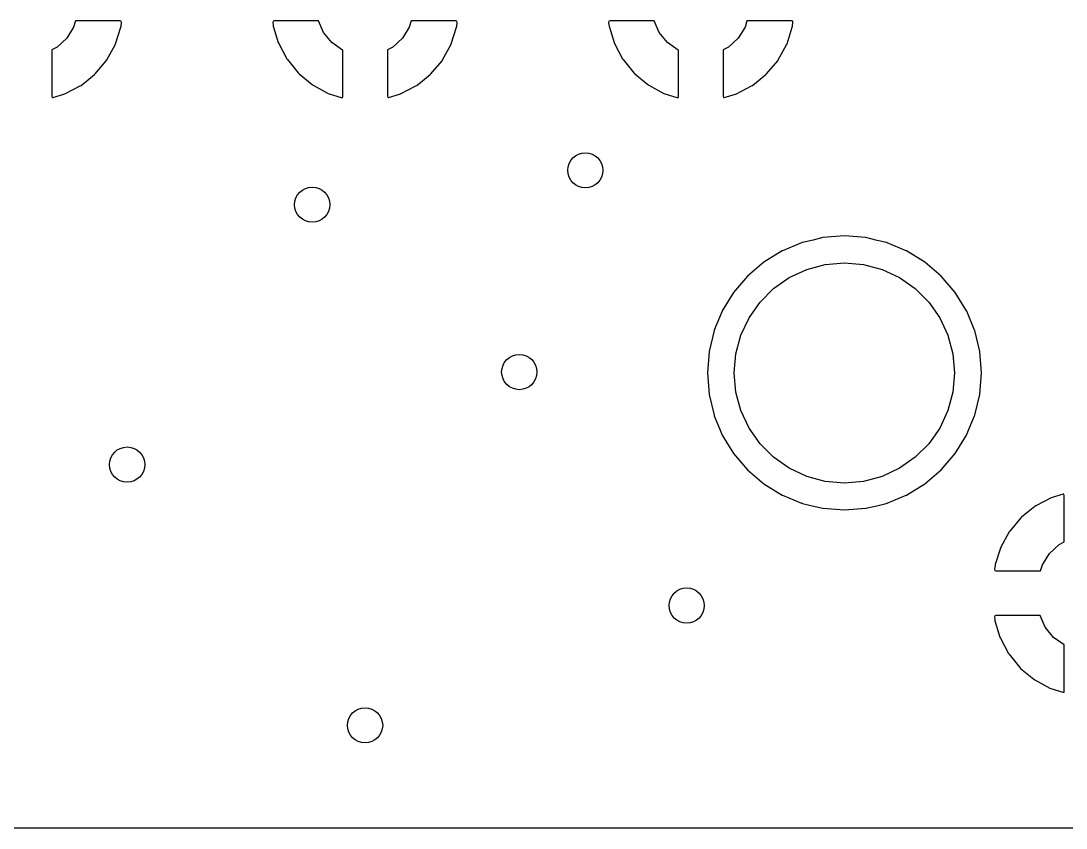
# Model space of a CAD drawing. Extents: x 3.82 to 6.18, y -5.18 to -3.22.
# Drawn here: x 4.8462 to 5.3132, y -5.1782 to -4.8175 of the extents above; entities that cross this region are included whole.
import ezdxf

# ---------------------------------------------------------------- set-up
doc = ezdxf.new("R2010")
doc.units = 0
doc.header["$MEASUREMENT"] = 0
doc.layers.add('BLACK', color=7, linetype='CONTINUOUS')

msp = doc.modelspace()

# ---------------------------------------------------------------- linework, layer by layer
at = {"layer": 'BLACK', "linetype": 'CONTINUOUS'}
for p, q in [((4.87058, -4.81748), (4.86978, -4.82022)), ((4.89056, -4.81748), (4.87058, -4.81748)), ((4.89106, -4.81762), (4.89056, -4.81748)), ((4.89097, -4.81988), (4.89116, -4.81819)), ((4.89115, -4.81813), (4.89106, -4.81762)), ((4.89116, -4.81819), (4.89115, -4.81813)), ((4.95888, -4.81765), (4.9588, -4.81813)), ((4.9588, -4.81813), (4.95892, -4.81931)), ((4.95945, -4.81748), (4.95888, -4.81765)), ((4.95892, -4.81931), (4.95901, -4.81978)), ((4.97925, -4.81748), (4.95945, -4.81748)), ((4.98148, -4.82263), (4.97925, -4.81748)), ((5.02058, -4.81748), (5.01978, -4.82022)), ((5.04056, -4.81748), (5.02058, -4.81748)), ((5.04106, -4.81762), (5.04056, -4.81748)), ((5.04097, -4.81988), (5.04116, -4.81819)), ((5.04115, -4.81813), (5.04106, -4.81762)), ((5.04116, -4.81819), (5.04115, -4.81813)), ((5.10888, -4.81765), (5.1088, -4.81813)), ((5.1088, -4.81813), (5.10892, -4.81931)), ((5.10945, -4.81748), (5.10888, -4.81765)), ((5.10892, -4.81931), (5.10901, -4.81978)), ((5.12925, -4.81748), (5.10945, -4.81748)), ((5.13148, -4.82263), (5.12925, -4.81748)), ((5.17058, -4.81748), (5.16978, -4.82022)), ((5.19056, -4.81748), (5.17058, -4.81748)), ((5.19106, -4.81762), (5.19056, -4.81748)), ((5.19097, -4.81988), (5.19116, -4.81819)), ((5.19116, -4.81819), (5.19106, -4.81762)), ((4.86978, -4.82022), (4.86668, -4.82522)), ((4.88854, -4.82767), (4.89087, -4.82035)), ((4.89087, -4.82035), (4.89097, -4.81988)), ((4.95901, -4.81978), (4.96123, -4.82713)), ((4.98518, -4.8272), (4.98148, -4.82263)), ((5.01978, -4.82022), (5.01668, -4.82522)), ((5.03854, -4.82767), (5.04087, -4.82035)), ((5.04087, -4.82035), (5.04097, -4.81988)), ((5.10901, -4.81978), (5.11123, -4.82713)), ((5.13518, -4.8272), (5.13148, -4.82263)), ((5.16978, -4.82022), (5.16668, -4.82522)), ((5.18854, -4.82767), (5.19087, -4.82035)), ((5.19087, -4.82035), (5.19097, -4.81988)), ((4.86668, -4.82522), (4.86236, -4.8292)), ((4.88465, -4.83485), (4.88835, -4.82812)), ((4.88835, -4.82812), (4.88854, -4.82767)), ((4.96123, -4.82713), (4.96142, -4.82758)), ((4.96142, -4.82758), (4.96502, -4.83437)), ((4.98997, -4.83061), (4.98518, -4.8272)), ((5.01668, -4.82522), (5.01236, -4.8292)), ((5.03465, -4.83485), (5.03835, -4.82812)), ((5.03835, -4.82812), (5.03854, -4.82767)), ((5.11123, -4.82713), (5.11142, -4.82758)), ((5.11142, -4.82758), (5.11502, -4.83437)), ((5.13997, -4.83061), (5.13518, -4.8272)), ((5.16668, -4.82522), (5.16236, -4.8292)), ((5.18465, -4.83485), (5.18835, -4.82812)), ((5.18835, -4.82812), (5.18854, -4.82767)), ((4.86236, -4.8292), (4.86, -4.8304)), ((4.86, -4.8304), (4.86, -4.85118)), ((4.99, -4.83062), (4.98997, -4.83061)), ((4.99, -4.85146), (4.99, -4.83062)), ((5.01236, -4.8292), (5.01, -4.8304)), ((5.01, -4.8304), (5.01, -4.85118)), ((5.14, -4.83062), (5.13997, -4.83061)), ((5.14, -4.85146), (5.14, -4.83062)), ((5.16236, -4.8292), (5.16, -4.8304)), ((5.16, -4.8304), (5.16, -4.85118)), ((4.87944, -4.84114), (4.88438, -4.83525)), ((4.88438, -4.83525), (4.88465, -4.83485)), ((4.96502, -4.83437), (4.96529, -4.83477)), ((4.96529, -4.83477), (4.97015, -4.84072)), ((5.02944, -4.84114), (5.03438, -4.83525)), ((5.03438, -4.83525), (5.03465, -4.83485)), ((5.11502, -4.83437), (5.11529, -4.83477)), ((5.11529, -4.83477), (5.12015, -4.84072)), ((5.17944, -4.84114), (5.18438, -4.83525)), ((5.18438, -4.83525), (5.18465, -4.83485)), ((4.87311, -4.84629), (4.8791, -4.84147)), ((4.8791, -4.84147), (4.87944, -4.84114)), ((4.97015, -4.84072), (4.97049, -4.84106)), ((4.97049, -4.84106), (4.97641, -4.84596)), ((5.02311, -4.84629), (5.0291, -4.84147)), ((5.0291, -4.84147), (5.02944, -4.84114)), ((5.12015, -4.84072), (5.12049, -4.84106)), ((5.12049, -4.84106), (5.12641, -4.84596)), ((5.17311, -4.84629), (5.1791, -4.84147)), ((5.1791, -4.84147), (5.17944, -4.84114)), ((4.86589, -4.85011), (4.8727, -4.84655)), ((4.8727, -4.84655), (4.87311, -4.84629)), ((4.97641, -4.84596), (4.97681, -4.84623)), ((4.97681, -4.84623), (4.98357, -4.84989)), ((5.01589, -4.85011), (5.0227, -4.84655)), ((5.0227, -4.84655), (5.02311, -4.84629)), ((5.12641, -4.84596), (5.12681, -4.84623)), ((5.12681, -4.84623), (5.13357, -4.84989)), ((5.16589, -4.85011), (5.1727, -4.84655)), ((5.1727, -4.84655), (5.17311, -4.84629)), ((4.86, -4.85118), (4.86016, -4.85172)), ((4.86016, -4.85172), (4.86046, -4.85176)), ((4.86046, -4.85176), (4.86545, -4.85029)), ((4.86545, -4.85029), (4.86589, -4.85011)), ((4.98357, -4.84989), (4.98401, -4.85007)), ((4.98401, -4.85007), (4.98932, -4.85172)), ((4.98932, -4.85172), (4.98987, -4.85172)), ((4.98987, -4.85172), (4.99, -4.85146)), ((5.01, -4.85118), (5.01016, -4.85172)), ((5.01016, -4.85172), (5.01046, -4.85176)), ((5.01046, -4.85176), (5.01545, -4.85029)), ((5.01545, -4.85029), (5.01589, -4.85011)), ((5.13357, -4.84989), (5.13401, -4.85007)), ((5.13401, -4.85007), (5.13932, -4.85172)), ((5.13932, -4.85172), (5.13987, -4.85172)), ((5.13987, -4.85172), (5.14, -4.85146)), ((5.16, -4.85118), (5.16016, -4.85172)), ((5.16016, -4.85172), (5.16046, -4.85176)), ((5.16046, -4.85176), (5.16545, -4.85029)), ((5.16545, -4.85029), (5.16589, -4.85011)), ((5.19507, -4.91664), (5.18655, -4.92017)), ((5.19525, -4.91657), (5.19507, -4.91664)), ((5.19507, -4.91664), (5.19507, -4.91664)), ((5.19544, -4.91652), (5.19525, -4.91657)), ((5.20016, -4.91539), (5.19544, -4.91652)), ((5.19544, -4.91652), (5.19544, -4.91652)), ((5.20459, -4.91432), (5.20016, -4.91539)), ((5.21417, -4.91357), (5.20459, -4.91432)), ((5.22375, -4.91432), (5.21417, -4.91357)), ((5.22819, -4.91539), (5.22375, -4.91432)), ((5.23291, -4.91652), (5.22819, -4.91539)), ((5.23309, -4.91657), (5.23291, -4.91652)), ((5.23291, -4.91652), (5.23291, -4.91652)), ((5.23327, -4.91664), (5.23309, -4.91657)), ((5.24179, -4.92017), (5.23327, -4.91664)), ((5.23327, -4.91664), (5.23327, -4.91664)), ((5.18637, -4.92024), (5.17818, -4.92527)), ((5.18655, -4.92017), (5.18637, -4.92024)), ((5.18655, -4.92017), (5.18655, -4.92017)), ((5.24197, -4.92024), (5.24179, -4.92017)), ((5.24179, -4.92017), (5.24179, -4.92017)), ((5.25016, -4.92527), (5.24197, -4.92024)), ((5.17818, -4.92527), (5.17088, -4.93151)), ((5.19734, -4.92856), (5.20563, -4.92634)), ((5.20563, -4.92634), (5.21417, -4.92559)), ((5.21417, -4.92559), (5.22272, -4.92634)), ((5.22272, -4.92634), (5.231, -4.92856)), ((5.25747, -4.93151), (5.25016, -4.92527)), ((5.17088, -4.93151), (5.16464, -4.93881)), ((5.18957, -4.93218), (5.19734, -4.92856)), ((5.231, -4.92856), (5.23878, -4.93218)), ((5.26371, -4.93881), (5.25747, -4.93151)), ((5.18254, -4.9371), (5.18957, -4.93218)), ((5.23878, -4.93218), (5.24581, -4.9371)), ((5.16464, -4.93881), (5.15962, -4.947)), ((5.17647, -4.94317), (5.18254, -4.9371)), ((5.24581, -4.9371), (5.25187, -4.94317)), ((5.26873, -4.947), (5.26371, -4.93881)), ((5.17155, -4.9502), (5.17647, -4.94317)), ((5.25187, -4.94317), (5.25679, -4.9502)), ((5.15954, -4.94718), (5.15601, -4.9557)), ((5.15962, -4.947), (5.15954, -4.94718)), ((5.15954, -4.94718), (5.15954, -4.94718)), ((5.16793, -4.95797), (5.17155, -4.9502)), ((5.25679, -4.9502), (5.26042, -4.95797)), ((5.26881, -4.94718), (5.26873, -4.947)), ((5.27233, -4.9557), (5.26881, -4.94718)), ((5.26881, -4.94718), (5.26881, -4.94718)), ((5.15594, -4.95588), (5.1537, -4.96522)), ((5.15601, -4.9557), (5.15594, -4.95588)), ((5.15601, -4.9557), (5.15601, -4.9557)), ((5.16571, -4.96626), (5.16793, -4.95797)), ((5.26042, -4.95797), (5.26264, -4.96626)), ((5.27241, -4.95588), (5.27233, -4.9557)), ((5.27233, -4.9557), (5.27233, -4.9557)), ((5.27465, -4.96522), (5.27241, -4.95588)), ((5.1537, -4.96522), (5.15294, -4.9748)), ((5.16496, -4.9748), (5.16571, -4.96626)), ((5.26264, -4.96626), (5.26339, -4.9748)), ((5.27541, -4.9748), (5.27465, -4.96522)), ((5.15294, -4.9748), (5.1537, -4.98438)), ((5.16571, -4.98335), (5.16496, -4.9748)), ((5.26339, -4.9748), (5.26264, -4.98335)), ((5.27465, -4.98438), (5.27541, -4.9748)), ((5.1537, -4.98438), (5.15594, -4.99372)), ((5.16793, -4.99163), (5.16571, -4.98335)), ((5.26264, -4.98335), (5.26042, -4.99163)), ((5.27241, -4.99372), (5.27465, -4.98438)), ((5.17155, -4.99941), (5.16793, -4.99163)), ((5.26042, -4.99163), (5.25679, -4.99941)), ((5.15594, -4.99372), (5.15601, -4.9939)), ((5.15601, -4.9939), (5.15601, -4.9939)), ((5.15601, -4.9939), (5.15839, -4.99964)), ((5.26996, -4.99964), (5.27233, -4.9939)), ((5.27233, -4.9939), (5.27241, -4.99372)), ((5.27233, -4.9939), (5.27233, -4.9939)), ((5.15839, -4.99964), (5.15962, -5.0026)), ((5.17647, -5.00644), (5.17155, -4.99941)), ((5.25679, -4.99941), (5.25187, -5.00644)), ((5.26873, -5.0026), (5.26996, -4.99964)), ((5.15962, -5.0026), (5.16464, -5.01079)), ((5.26371, -5.01079), (5.26873, -5.0026)), ((5.16464, -5.01079), (5.17088, -5.0181)), ((5.18254, -5.0125), (5.17647, -5.00644)), ((5.25187, -5.00644), (5.24581, -5.0125)), ((5.25747, -5.0181), (5.26371, -5.01079)), ((5.18957, -5.01742), (5.18254, -5.0125)), ((5.24581, -5.0125), (5.23878, -5.01742)), ((5.17088, -5.0181), (5.17818, -5.02434)), ((5.19734, -5.02105), (5.18957, -5.01742)), ((5.23878, -5.01742), (5.231, -5.02105)), ((5.25016, -5.02434), (5.25747, -5.0181)), ((5.17818, -5.02434), (5.18637, -5.02936)), ((5.20563, -5.02327), (5.19734, -5.02105)), ((5.21417, -5.02402), (5.20563, -5.02327)), ((5.22272, -5.02327), (5.21417, -5.02402)), ((5.231, -5.02105), (5.22272, -5.02327)), ((5.24197, -5.02936), (5.25016, -5.02434)), ((5.18637, -5.02936), (5.18655, -5.02944)), ((5.18655, -5.02944), (5.18655, -5.02944)), ((5.18655, -5.02944), (5.19507, -5.03296)), ((5.23327, -5.03296), (5.24179, -5.02944)), ((5.24179, -5.02944), (5.24197, -5.02936)), ((5.24179, -5.02944), (5.24179, -5.02944)), ((5.31198, -5.02895), (5.30699, -5.03042)), ((5.31228, -5.02899), (5.31198, -5.02895)), ((5.31244, -5.02953), (5.31228, -5.02899)), ((5.31244, -5.05031), (5.31244, -5.02953)), ((5.19507, -5.03296), (5.19507, -5.03296)), ((5.19507, -5.03296), (5.19525, -5.03304)), ((5.19525, -5.03304), (5.19544, -5.03308)), ((5.19544, -5.03308), (5.19544, -5.03308)), ((5.19544, -5.03308), (5.19971, -5.03411)), ((5.19971, -5.03411), (5.20459, -5.03528)), ((5.22375, -5.03528), (5.22863, -5.03411)), ((5.22863, -5.03411), (5.23291, -5.03308)), ((5.23291, -5.03308), (5.23309, -5.03304)), ((5.23291, -5.03308), (5.23291, -5.03308)), ((5.23309, -5.03304), (5.23327, -5.03296)), ((5.23327, -5.03296), (5.23327, -5.03296)), ((5.29974, -5.03416), (5.29933, -5.03442)), ((5.30655, -5.0306), (5.29974, -5.03416)), ((5.30699, -5.03042), (5.30655, -5.0306)), ((5.20459, -5.03528), (5.21417, -5.03604)), ((5.21417, -5.03604), (5.22375, -5.03528)), ((5.29933, -5.03442), (5.29335, -5.03923)), ((5.293, -5.03957), (5.28806, -5.04546)), ((5.29335, -5.03923), (5.293, -5.03957)), ((5.28779, -5.04586), (5.28409, -5.05259)), ((5.28806, -5.04546), (5.28779, -5.04586)), ((5.28409, -5.05259), (5.2839, -5.05303)), ((5.30576, -5.05549), (5.31008, -5.05151)), ((5.31008, -5.05151), (5.31244, -5.05031)), ((5.2839, -5.05303), (5.28157, -5.06036)), ((5.30266, -5.06048), (5.30576, -5.05549)), ((5.28147, -5.06083), (5.28128, -5.06252)), ((5.28157, -5.06036), (5.28147, -5.06083)), ((5.30186, -5.06323), (5.30266, -5.06048)), ((5.28128, -5.06252), (5.28138, -5.06309)), ((5.28138, -5.06309), (5.28188, -5.06323)), ((5.28188, -5.06323), (5.30186, -5.06323)), ((5.28133, -5.0834), (5.28124, -5.08388)), ((5.28124, -5.08388), (5.28136, -5.08505)), ((5.28189, -5.08323), (5.28133, -5.0834)), ((5.28136, -5.08505), (5.28145, -5.08553)), ((5.28145, -5.08553), (5.28367, -5.09288)), ((5.30169, -5.08323), (5.28189, -5.08323)), ((5.30392, -5.08838), (5.30169, -5.08323)), ((5.30762, -5.09295), (5.30392, -5.08838)), ((5.28367, -5.09288), (5.28386, -5.09333)), ((5.28386, -5.09333), (5.28747, -5.10011)), ((5.31241, -5.09635), (5.30762, -5.09295)), ((5.31244, -5.09637), (5.31241, -5.09635)), ((5.31244, -5.11721), (5.31244, -5.09637)), ((5.28747, -5.10011), (5.28773, -5.10052)), ((5.28773, -5.10052), (5.29259, -5.10647)), ((5.29259, -5.10647), (5.29293, -5.10681)), ((5.29293, -5.10681), (5.29885, -5.11171)), ((5.29885, -5.11171), (5.29925, -5.11198)), ((5.29925, -5.11198), (5.30601, -5.11563)), ((5.30601, -5.11563), (5.30645, -5.11582)), ((5.30645, -5.11582), (5.31176, -5.11746)), ((5.31176, -5.11746), (5.31231, -5.11747)), ((5.31231, -5.11747), (5.31244, -5.11721)), ((6.17323, -5.17819), (3.82677, -5.17819))]:
    msp.add_line(p, q, dxfattribs=at)
at = {"layer": 'BLACK'}
for centre in [(5.09843, -4.88425), (4.97638, -4.89961), (5.0689, -4.97441), (4.8937, -5.01575), (5.1437, -5.07874), (5, -5.13228)]:
    msp.add_circle(centre, 0.00787, dxfattribs=at)

doc.saveas('drawing.dxf')
